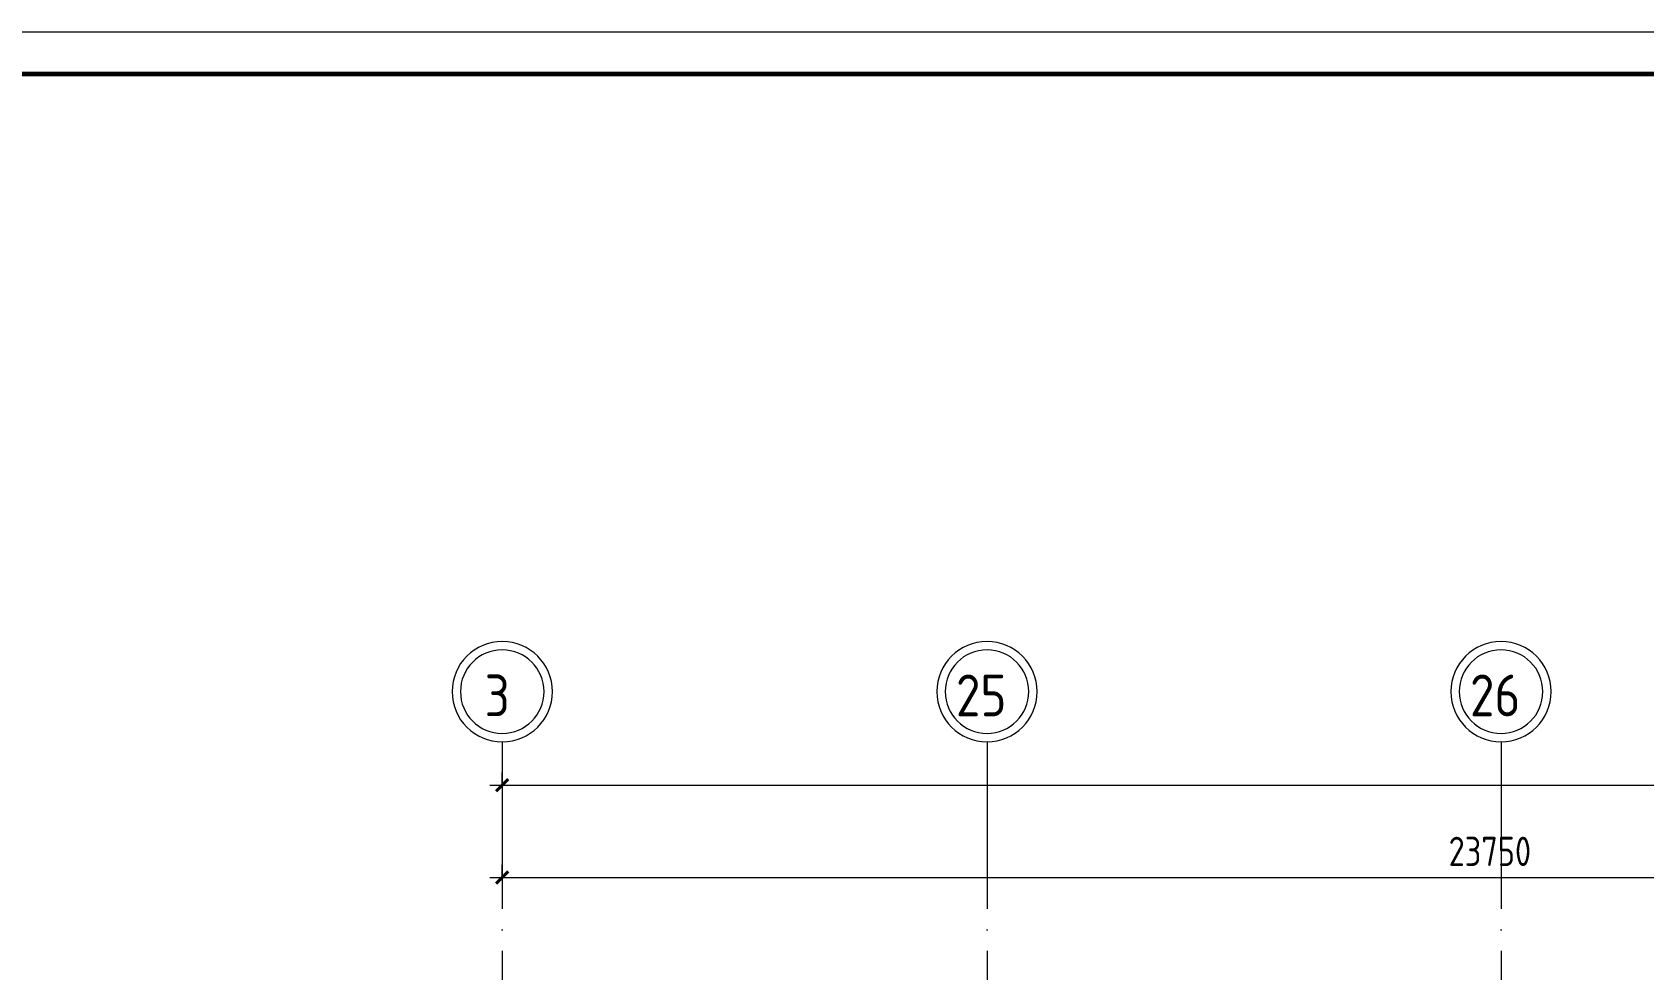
# Model space of a CAD drawing. Header units: millimetres. Extents: x -586848 to 520591, y -385801 to 675781.
# Drawn here: x -50636 to -31355, y -102209 to -90993 of the extents above; entities that cross this region are included whole.
import ezdxf

# ---------------------------------------------------------------- set-up
doc = ezdxf.new("R2010")
doc.units = ezdxf.units.MM
doc.linetypes.add('ADSK_Линия сетки', pattern=[25, 20, -2.5, 0, -2.5])
for name, color, linetype, lineweight in [('Оси', 252, 'Continuous', 9), ('ОФ_рамка', 8, 'Continuous', 60), ('Размеры', 7, 'Continuous', 9)]:
    doc.layers.add(name, color=color, linetype=linetype, lineweight=lineweight)
doc.styles.add('GOST Common_2', font='', dxfattribs={"width": 0.9, "height": 250})
doc.styles.add('GOST Common_4', font='', dxfattribs={"height": 7})
doc.styles.get('GOST Common_2').set_extended_font_data('GOST type B')
doc.styles.get('GOST Common_4').set_extended_font_data('GOST 2.304 type A')

# ---------------------------------------------------------------- blocks, each defined once
blk = doc.blocks.new('А0')
at = {"layer": 'ОФ_рамка', "color": 0, "linetype": 'Continuous', "lineweight": 5, "ltscale": 100}
blk.add_lwpolyline([(341068, -309617), (222168, -309617)], dxfattribs=at)
at = {"layer": 'ОФ_рамка', "color": 0, "linetype": 'Continuous', "ltscale": 100}
blk.add_lwpolyline([(340568, -310117), (224168, -310117)], dxfattribs=at)
blk = doc.blocks.new('1 этаж')
at = {"layer": 'Оси', "color": 251, "linetype": 'ADSK_Линия сетки', "ltscale": 100, "true_color": 0x636466}
for p, q in [((-58456, 32207), (-58456, 10956)), ((-52656, 32207), (-52656, 10956)), ((-46506, 32207), (-46506, 10956))]:
    blk.add_line(p, q, dxfattribs=at)
at = {"layer": 'Оси', "color": 251, "lineweight": 20, "true_color": 0x636466}
for centre, radius, start, end in [((-58456, 32807), 600, 0, 180), ((-52656, 32807), 600, 0, 180), ((-46506, 32807), 600, 0, 180), ((-58456, 32807), 500, 0, 180), ((-52656, 32807), 500, 0, 180), ((-46506, 32807), 500, 0, 180), ((-58456, 32807), 600, 180, 0), ((-58456, 32807), 500, 180, 0), ((-52656, 32807), 600, 180, 0), ((-52656, 32807), 500, 180, 0), ((-46506, 32807), 600, 180, 0), ((-46506, 32807), 500, 180, 0)]:
    blk.add_arc(centre, radius, start, end, dxfattribs=at)
at = {"layer": 'Размеры', "color": 251, "lineweight": 20, "true_color": 0x636466}
for p, q in [((-58456, 31688), (-58456, 31838)), ((-58606, 31688), (-4706, 31688)), ((-58456, 31688), (-58456, 31638)), ((-58456, 30583), (-58456, 30733)), ((-58606, 30583), (-34706, 30583)), ((-58456, 30583), (-58456, 30533))]:
    blk.add_line(p, q, dxfattribs=at)
at = {"layer": 'Размеры', "color": 251, "lineweight": 40, "true_color": 0x636466}
for p, q in [((-58456, 31688), (-58527, 31617)), ((-58456, 31688), (-58385, 31758)), ((-58456, 30583), (-58527, 30513)), ((-58456, 30583), (-58385, 30654))]:
    blk.add_line(p, q, dxfattribs=at)
at = {"layer": 'Оси', "color": 251, "true_color": 0x636466, "style": 'GOST Common_2', "width": 0.9}
for s, p in [('3', (-58667, 32512)), ('25', (-53028, 32512)), ('26', (-46878, 32512))]:
    blk.add_text(s, height=500, dxfattribs=at).set_placement(p)
at = {"layer": 'Размеры', "color": 251, "lineweight": 20, "true_color": 0x636466, "insert": (-47133, 31071), "char_height": 350, "width": 1324.48, "attachment_point": 1, "line_spacing_factor": 1.022761, "style": 'GOST Common_4'}
blk.add_mtext('23750', dxfattribs=at)

msp = doc.modelspace()

# ---------------------------------------------------------------- block references
msp.add_blockref('1 этаж', (13443.4, -131688.8))
at = {"layer": 'ОФ_рамка', "color": 0, "lineweight": -2}
msp.add_blockref('А0', (-296158.2, 218623.8), dxfattribs=at)

doc.saveas('drawing.dxf')
